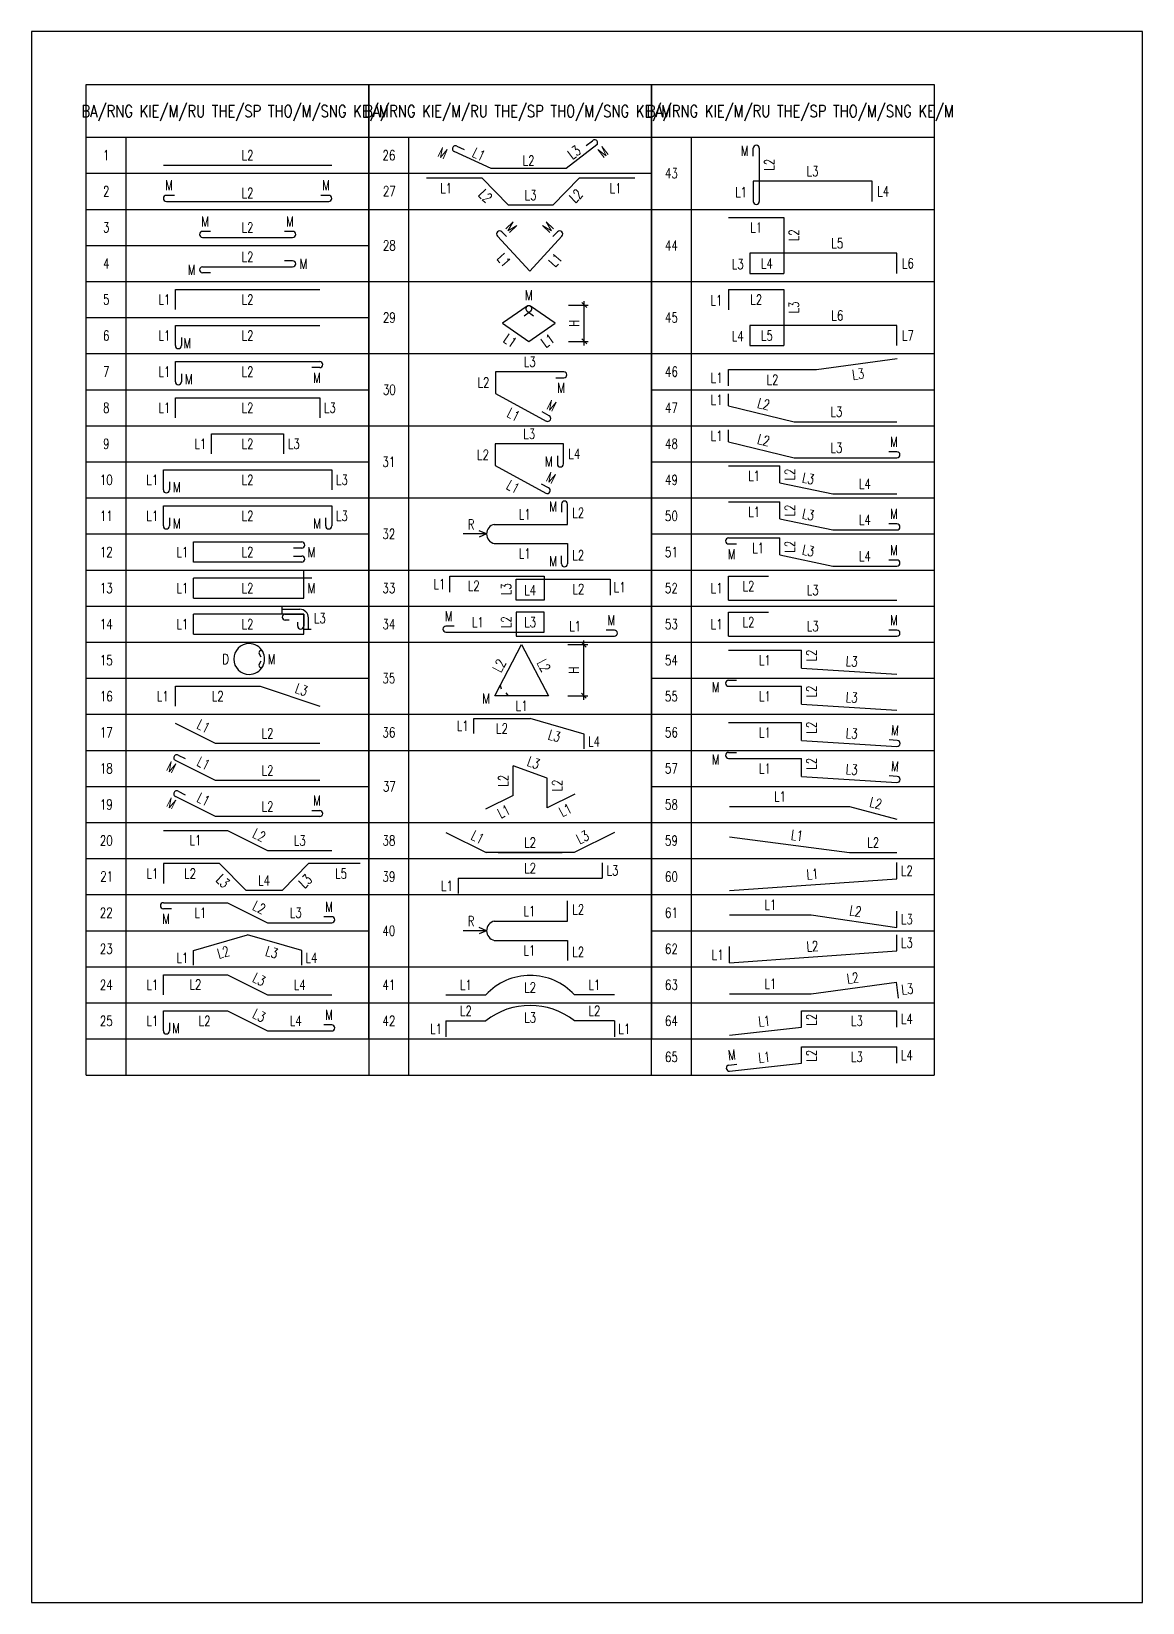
# Model space of a CAD drawing. Header units: millimetres. Extents: x -2123450 to -961021, y -260876 to 649159.
# Drawn here: x -1220858 to -1220580.8, y 632130.4 to 632522.4 of the extents above; entities that cross this region are included whole.
import ezdxf
from ezdxf.enums import TextEntityAlignment as Align

# ---------------------------------------------------------------- set-up
doc = ezdxf.new("R2010")
doc.units = ezdxf.units.MM
doc.header["$LTSCALE"] = 1000
doc.header["$MEASUREMENT"] = 0
doc.layers.get('0').update_dxf_attribs({"linetype": 'CONTINUOUS'})
for name, color, linetype in [('KCS_BORDER_TK', 2, 'CONTINUOUS'), ('KCS_DIM', 1, 'CONTINUOUS'), ('KCS_STEEL', 4, 'CONTINUOUS'), ('KCS_TEXT_TK', 2, 'CONTINUOUS'), ('KCS_THONGKE', 5, 'CONTINUOUS')]:
    doc.layers.add(name, color=color, linetype=linetype)
doc.styles.add('ROMANS', font='romans', dxfattribs={"width": 0.75, "bigfont": 'vns'})

msp = doc.modelspace()

# ---------------------------------------------------------------- linework, layer by layer
msp.add_lwpolyline([(-1220580.81, 632522.4), (-1220858.01, 632522.4), (-1220858.01, 632130.36), (-1220580.81, 632130.36)], close=True)
at = {"layer": 'KCS_BORDER_TK'}
for p, q in [((-1220844.34, 632262), (-1220773.84, 632262)), ((-1220773.84, 632262), (-1220703.34, 632262)), ((-1220703.34, 632262), (-1220632.84, 632262))]:
    msp.add_line(p, q, dxfattribs=at)
at = {"layer": 'KCS_DIM', "color": 2}
for p, q in [((-1220719.49, 632453.5), (-1220720.72, 632454.73)), ((-1220719.49, 632444.43), (-1220720.72, 632445.66)), ((-1220719.59, 632368.77), (-1220720.82, 632370)), ((-1220719.59, 632356.02), (-1220720.82, 632357.25))]:
    msp.add_line(p, q, dxfattribs=at)
at = {"layer": 'KCS_DIM'}
for p, q in [((-1220720.11, 632444.04), (-1220720.11, 632455.11)), ((-1220724.06, 632454.11), (-1220719.11, 632454.11)), ((-1220724.06, 632445.04), (-1220719.11, 632445.04)), ((-1220744.47, 632397), (-1220750.28, 632397)), ((-1220744.47, 632397), (-1220746.3, 632397.77)), ((-1220744.47, 632397), (-1220746.3, 632396.24)), ((-1220795.44, 632377), (-1220795.44, 632378.86)), ((-1220795.44, 632378.2), (-1220791.07, 632378.2)), ((-1220790.09, 632373.25), (-1220788.23, 632373.25)), ((-1220788.89, 632373.25), (-1220788.89, 632376.07)), ((-1220724.16, 632369.39), (-1220719.21, 632369.39)), ((-1220720.2, 632355.64), (-1220720.2, 632370.39)), ((-1220724.16, 632356.64), (-1220719.21, 632356.64)), ((-1220744.47, 632298), (-1220750.28, 632298)), ((-1220744.47, 632298), (-1220746.3, 632298.77)), ((-1220744.47, 632298), (-1220746.3, 632297.24))]:
    msp.add_line(p, q, dxfattribs=at)
msp.add_arc((-1220791.02, 632376.07), 2.13, 0, 91.3736, dxfattribs=at)
at = {"layer": 'KCS_STEEL'}
for p, q in [((-1220716.94, 632494.12), (-1220724.6, 632488.18)), ((-1220719.61, 632493.9), (-1220718.05, 632495.13)), ((-1220743.36, 632488.18), (-1220752.58, 632492.43)), ((-1220751.9, 632493.76), (-1220750.02, 632492.96)), ((-1220677.94, 632491.25), (-1220677.94, 632493.25)), ((-1220676.44, 632493.25), (-1220676.44, 632479.97)), ((-1220825.09, 632489), (-1220783.09, 632489)), ((-1220724.6, 632488.18), (-1220743.36, 632488.18)), ((-1220745.57, 632485.76), (-1220759.47, 632485.76)), ((-1220738.97, 632479.07), (-1220745.57, 632485.76)), ((-1220721.37, 632485.76), (-1220727.97, 632479.07)), ((-1220707.47, 632485.76), (-1220721.37, 632485.76)), ((-1220648.25, 632485), (-1220677.94, 632485)), ((-1220677.94, 632485), (-1220677.94, 632479.97)), ((-1220648.25, 632480), (-1220648.25, 632485)), ((-1220822.34, 632481.5), (-1220824.34, 632481.5)), ((-1220824.34, 632480), (-1220783.84, 632480)), ((-1220783.84, 632481.5), (-1220785.84, 632481.5)), ((-1220727.97, 632479.07), (-1220738.97, 632479.07)), ((-1220684.09, 632476), (-1220670.28, 632476)), ((-1220670.28, 632476), (-1220670.28, 632462)), ((-1220813.34, 632472.5), (-1220815.34, 632472.5)), ((-1220815.34, 632471), (-1220792.84, 632471)), ((-1220792.84, 632472.5), (-1220794.84, 632472.5)), ((-1220733.71, 632462.56), (-1220741.75, 632471.35)), ((-1220740.69, 632472.41), (-1220739.5, 632471.19)), ((-1220725.68, 632471.35), (-1220733.71, 632462.56)), ((-1220727.93, 632471.19), (-1220726.74, 632472.41)), ((-1220642.09, 632467.03), (-1220678.78, 632467.03)), ((-1220678.78, 632467.03), (-1220678.78, 632462)), ((-1220642.09, 632462.03), (-1220642.09, 632467.03)), ((-1220815.34, 632463.67), (-1220792.84, 632463.67)), ((-1220792.84, 632465.17), (-1220794.84, 632465.17)), ((-1220813.34, 632462.17), (-1220815.34, 632462.17)), ((-1220678.78, 632462), (-1220670.28, 632462)), ((-1220822.09, 632453), (-1220822.09, 632458)), ((-1220822.09, 632458), (-1220786.09, 632458)), ((-1220684.09, 632458), (-1220684.09, 632452.97)), ((-1220684.09, 632458), (-1220670.28, 632458)), ((-1220670.28, 632458), (-1220670.28, 632444)), ((-1220734.36, 632453.81), (-1220740.45, 632449.58)), ((-1220735.07, 632451.41), (-1220733.47, 632452.6)), ((-1220734.37, 632452.6), (-1220732.76, 632451.41)), ((-1220727.38, 632449.58), (-1220733.47, 632453.81)), ((-1220822.09, 632449), (-1220786.09, 632449)), ((-1220822.09, 632444), (-1220822.09, 632449)), ((-1220740.45, 632449.58), (-1220733.92, 632445.04)), ((-1220733.92, 632445.04), (-1220727.38, 632449.58)), ((-1220642.09, 632449.03), (-1220678.78, 632449.03)), ((-1220678.78, 632449.03), (-1220678.78, 632444)), ((-1220642.09, 632444.03), (-1220642.09, 632449.03)), ((-1220820.59, 632446), (-1220820.59, 632444)), ((-1220678.78, 632444), (-1220670.28, 632444)), ((-1220822.09, 632435), (-1220822.09, 632440)), ((-1220822.09, 632440), (-1220786.09, 632440)), ((-1220662.15, 632438), (-1220642.03, 632440.76)), ((-1220820.59, 632437), (-1220820.59, 632435)), ((-1220786.09, 632438.5), (-1220788.09, 632438.5)), ((-1220742.21, 632437.47), (-1220742.21, 632432.08)), ((-1220725.18, 632437.47), (-1220742.21, 632437.47)), ((-1220727.18, 632435.97), (-1220725.18, 632435.97)), ((-1220684.09, 632438), (-1220662.15, 632438)), ((-1220684.09, 632434), (-1220684.09, 632438)), ((-1220742.21, 632432.08), (-1220729.57, 632425.19)), ((-1220684.09, 632429), (-1220684.09, 632432)), ((-1220822.09, 632431), (-1220786.09, 632431)), ((-1220822.09, 632426), (-1220822.09, 632431)), ((-1220786.09, 632431), (-1220786.09, 632426)), ((-1220728.85, 632426.5), (-1220730.61, 632427.46)), ((-1220684.09, 632429), (-1220667.76, 632425)), ((-1220667.76, 632425), (-1220642.09, 632425)), ((-1220813.09, 632417), (-1220813.09, 632422)), ((-1220813.09, 632422), (-1220795.09, 632422)), ((-1220795.09, 632422), (-1220795.09, 632417)), ((-1220725.3, 632419.47), (-1220742.34, 632419.47)), ((-1220742.34, 632419.47), (-1220742.34, 632414.08)), ((-1220725.3, 632414.47), (-1220725.3, 632419.47)), ((-1220684.09, 632420), (-1220684.09, 632423)), ((-1220684.09, 632420), (-1220667.76, 632416)), ((-1220726.8, 632416.47), (-1220726.8, 632414.47)), ((-1220667.76, 632416), (-1220642.09, 632416)), ((-1220642.09, 632417.5), (-1220644.09, 632417.5)), ((-1220825.09, 632413), (-1220783.09, 632413)), ((-1220825.09, 632408), (-1220825.09, 632413)), ((-1220783.09, 632413), (-1220783.09, 632408)), ((-1220742.34, 632414.08), (-1220729.7, 632407.19)), ((-1220684.09, 632414), (-1220671.3, 632414)), ((-1220671.3, 632409.77), (-1220671.3, 632414)), ((-1220823.59, 632410), (-1220823.59, 632408)), ((-1220728.98, 632408.5), (-1220730.74, 632409.46)), ((-1220671.3, 632409.77), (-1220658.06, 632407)), ((-1220825.09, 632404), (-1220783.09, 632404)), ((-1220825.09, 632399), (-1220825.09, 632404)), ((-1220783.09, 632404), (-1220783.09, 632399)), ((-1220725.78, 632404.46), (-1220725.78, 632402.46)), ((-1220724.28, 632399.4), (-1220724.28, 632404.46)), ((-1220684.09, 632405), (-1220671.3, 632405)), ((-1220671.3, 632400.77), (-1220671.3, 632405)), ((-1220658.06, 632407), (-1220642.09, 632407)), ((-1220823.59, 632401), (-1220823.59, 632399)), ((-1220784.59, 632399), (-1220784.59, 632401)), ((-1220671.3, 632400.77), (-1220658.06, 632398)), ((-1220742.53, 632399.4), (-1220724.28, 632399.4)), ((-1220684.09, 632396), (-1220671.3, 632396)), ((-1220671.3, 632391.77), (-1220671.3, 632396)), ((-1220658.06, 632398), (-1220642.09, 632398)), ((-1220642.09, 632399.5), (-1220644.09, 632399.5)), ((-1220817.59, 632395), (-1220790.59, 632395)), ((-1220817.59, 632390), (-1220817.59, 632395)), ((-1220790.59, 632393.5), (-1220792.59, 632393.5)), ((-1220742.53, 632394.6), (-1220724.28, 632394.6)), ((-1220724.28, 632394.6), (-1220724.28, 632389.54)), ((-1220684.09, 632394.5), (-1220682.09, 632394.5)), ((-1220790.59, 632390), (-1220817.59, 632390)), ((-1220792.59, 632391.5), (-1220790.59, 632391.5)), ((-1220790.09, 632381), (-1220790.09, 632388)), ((-1220725.78, 632389.54), (-1220725.78, 632391.54)), ((-1220671.3, 632391.77), (-1220658.06, 632389)), ((-1220658.06, 632389), (-1220642.09, 632389)), ((-1220642.09, 632390.5), (-1220644.09, 632390.5)), ((-1220788.09, 632386), (-1220817.59, 632386)), ((-1220817.59, 632381), (-1220817.59, 632386)), ((-1220753.59, 632386.5), (-1220730.09, 632386.5)), ((-1220753.59, 632382.5), (-1220753.59, 632386.5)), ((-1220737.09, 632385.7), (-1220713.59, 632385.7)), ((-1220737.09, 632380.5), (-1220737.09, 632385.7)), ((-1220730.09, 632386.5), (-1220730.09, 632380.5)), ((-1220713.59, 632385.7), (-1220713.59, 632381.7)), ((-1220684.09, 632386.5), (-1220674.12, 632386.5)), ((-1220684.09, 632380.5), (-1220684.09, 632386.5)), ((-1220817.59, 632381), (-1220790.09, 632381)), ((-1220730.09, 632380.5), (-1220737.09, 632380.5)), ((-1220684.09, 632380.5), (-1220642.09, 632380.5)), ((-1220790.09, 632377), (-1220817.59, 632377)), ((-1220817.59, 632372), (-1220817.59, 632377)), ((-1220794.69, 632377), (-1220790.09, 632377)), ((-1220790.09, 632377), (-1220790.09, 632377)), ((-1220790.09, 632377), (-1220790.09, 632377)), ((-1220790.09, 632377), (-1220790.09, 632374)), ((-1220790.09, 632372), (-1220790.09, 632377)), ((-1220730.09, 632377.5), (-1220737.09, 632377.5)), ((-1220737.09, 632377.5), (-1220737.09, 632371.5)), ((-1220730.09, 632372.5), (-1220730.09, 632377.5)), ((-1220684.09, 632377.5), (-1220674.12, 632377.5)), ((-1220684.09, 632371.5), (-1220684.09, 632377.5)), ((-1220793.69, 632375.5), (-1220794.69, 632375.5)), ((-1220791.59, 632374), (-1220791.59, 632375)), ((-1220752.59, 632374), (-1220754.59, 632374)), ((-1220754.59, 632372.5), (-1220730.09, 632372.5)), ((-1220712.59, 632373), (-1220714.59, 632373)), ((-1220642.09, 632373), (-1220644.09, 632373)), ((-1220817.59, 632372), (-1220790.09, 632372)), ((-1220742.43, 632356.64), (-1220735.75, 632369.39)), ((-1220737.09, 632371.5), (-1220712.59, 632371.5)), ((-1220735.75, 632369.39), (-1220728.98, 632356.64)), ((-1220684.09, 632371.5), (-1220642.09, 632371.5)), ((-1220800.71, 632366.29), (-1220801.19, 632367.17)), ((-1220801.19, 632364.43), (-1220800.71, 632365.31)), ((-1220684.09, 632368), (-1220665.94, 632368)), ((-1220665.94, 632363.5), (-1220665.94, 632368)), ((-1220665.94, 632363.5), (-1220642.09, 632362)), ((-1220822.09, 632354), (-1220822.09, 632359)), ((-1220822.09, 632359), (-1220800.96, 632359)), ((-1220800.96, 632359), (-1220786.09, 632354)), ((-1220742.43, 632356.64), (-1220741.05, 632359.27)), ((-1220738.96, 632356.64), (-1220742.43, 632356.64)), ((-1220728.98, 632356.64), (-1220742.43, 632356.64)), ((-1220741.05, 632359.27), (-1220740.79, 632358.38)), ((-1220738.96, 632356.64), (-1220739.59, 632357.36)), ((-1220684.09, 632360.5), (-1220682.09, 632360.5)), ((-1220684.09, 632359), (-1220665.94, 632359)), ((-1220665.94, 632354.5), (-1220665.94, 632359)), ((-1220665.94, 632354.5), (-1220642.09, 632353)), ((-1220812.09, 632344.75), (-1220822.09, 632349.75)), ((-1220747.65, 632350.97), (-1220733.59, 632350.97)), ((-1220747.65, 632347.25), (-1220747.65, 632350.97)), ((-1220720.08, 632347.09), (-1220733.59, 632350.97)), ((-1220684.09, 632350), (-1220665.94, 632350)), ((-1220665.94, 632345.5), (-1220665.94, 632350)), ((-1220720.08, 632343.37), (-1220720.08, 632347.09)), ((-1220665.94, 632345.5), (-1220642.09, 632344)), ((-1220642, 632345.5), (-1220643.99, 632345.62)), ((-1220821.42, 632341.84), (-1220819.63, 632340.95)), ((-1220786.09, 632344.75), (-1220812.09, 632344.75)), ((-1220684.09, 632342.5), (-1220682.09, 632342.5)), ((-1220684.09, 632341), (-1220665.94, 632341)), ((-1220665.94, 632336.5), (-1220665.94, 632341)), ((-1220812.09, 632335.5), (-1220822.09, 632340.5)), ((-1220737.81, 632331.72), (-1220737.81, 632339.13)), ((-1220729.37, 632336.05), (-1220737.81, 632339.13)), ((-1220786.09, 632335.5), (-1220812.09, 632335.5)), ((-1220729.37, 632328.63), (-1220729.37, 632336.05)), ((-1220665.94, 632336.5), (-1220642.09, 632335)), ((-1220642, 632336.5), (-1220643.99, 632336.62)), ((-1220812.09, 632326.5), (-1220822.09, 632331.5)), ((-1220821.42, 632332.84), (-1220819.63, 632331.95)), ((-1220737.81, 632331.72), (-1220744.75, 632328.3)), ((-1220722.44, 632332.05), (-1220729.37, 632328.63)), ((-1220786.09, 632326.5), (-1220812.09, 632326.5)), ((-1220788.09, 632328), (-1220786.09, 632328)), ((-1220683.83, 632329), (-1220653.9, 632329)), ((-1220653.9, 632329), (-1220642.09, 632325.84)), ((-1220825.09, 632323), (-1220809.09, 632323)), ((-1220809.09, 632323), (-1220799.09, 632318)), ((-1220754.59, 632322.5), (-1220744.59, 632317.5)), ((-1220712.59, 632322.5), (-1220722.59, 632317.5)), ((-1220683.83, 632321.47), (-1220653.9, 632317.5)), ((-1220799.09, 632318), (-1220783.09, 632318)), ((-1220722.59, 632317.5), (-1220744.59, 632317.5)), ((-1220741.59, 632317.5), (-1220725.59, 632317.5)), ((-1220653.9, 632317.5), (-1220642.09, 632317.5)), ((-1220811.07, 632314.76), (-1220825.09, 632314.76)), ((-1220825.09, 632314.76), (-1220825.09, 632309.76)), ((-1220804.47, 632308.07), (-1220811.07, 632314.76)), ((-1220788.87, 632314.76), (-1220795.47, 632308.07)), ((-1220775.97, 632314.76), (-1220788.87, 632314.76)), ((-1220715.59, 632314.96), (-1220715.59, 632311.13)), ((-1220642.09, 632310.97), (-1220642.09, 632315)), ((-1220751.59, 632311.13), (-1220715.59, 632311.13)), ((-1220751.59, 632311.13), (-1220751.59, 632307.3)), ((-1220683.83, 632308), (-1220642.09, 632310.97)), ((-1220795.47, 632308.07), (-1220804.47, 632308.07)), ((-1220825.09, 632305), (-1220809.09, 632305)), ((-1220823.09, 632303.5), (-1220825.09, 632303.5)), ((-1220809.09, 632305), (-1220799.09, 632300)), ((-1220724.28, 632300.4), (-1220724.28, 632305.46)), ((-1220683.83, 632302), (-1220663.46, 632302)), ((-1220663.46, 632302), (-1220642.09, 632298.84)), ((-1220642.09, 632298.84), (-1220642.09, 632302.88)), ((-1220799.09, 632300), (-1220783.09, 632300)), ((-1220783.09, 632301.5), (-1220785.09, 632301.5)), ((-1220742.53, 632300.4), (-1220724.28, 632300.4)), ((-1220817.6, 632293.09), (-1220804.09, 632296.97)), ((-1220790.58, 632293.09), (-1220804.09, 632296.97)), ((-1220742.53, 632295.6), (-1220724.28, 632295.6)), ((-1220724.28, 632295.6), (-1220724.28, 632290.54)), ((-1220683.83, 632290), (-1220683.83, 632294.04)), ((-1220642.09, 632292.97), (-1220642.09, 632297)), ((-1220817.6, 632289.37), (-1220817.6, 632293.09)), ((-1220790.58, 632289.37), (-1220790.58, 632293.09)), ((-1220683.83, 632290), (-1220642.09, 632292.97)), ((-1220825.09, 632287), (-1220809.09, 632287)), ((-1220825.09, 632282), (-1220825.09, 632287)), ((-1220809.09, 632287), (-1220799.09, 632282)), ((-1220683.83, 632282.27), (-1220663.46, 632282.27)), ((-1220663.46, 632282.27), (-1220642.2, 632285.14)), ((-1220641.72, 632281.14), (-1220642.2, 632285.14)), ((-1220799.09, 632282), (-1220783.09, 632282)), ((-1220754.59, 632282), (-1220744.65, 632282)), ((-1220712.59, 632282), (-1220722.54, 632282)), ((-1220825.09, 632278), (-1220809.09, 632278)), ((-1220825.09, 632273), (-1220825.09, 632278)), ((-1220823.59, 632275), (-1220823.59, 632273)), ((-1220809.09, 632278), (-1220799.09, 632273)), ((-1220783.09, 632274.5), (-1220785.09, 632274.5)), ((-1220754.59, 632275.5), (-1220744.65, 632275.5)), ((-1220754.59, 632275.5), (-1220754.59, 632271.5)), ((-1220712.59, 632275.5), (-1220722.54, 632275.5)), ((-1220712.59, 632275.5), (-1220712.59, 632271.5)), ((-1220665.94, 632273.97), (-1220665.94, 632278)), ((-1220665.94, 632278), (-1220642.09, 632278)), ((-1220642.09, 632273.97), (-1220642.09, 632278)), ((-1220799.09, 632273), (-1220783.09, 632273)), ((-1220683.83, 632271.97), (-1220665.94, 632273.97)), ((-1220665.94, 632269), (-1220642.09, 632269)), ((-1220665.94, 632264.97), (-1220665.94, 632269)), ((-1220642.09, 632264.97), (-1220642.09, 632269)), ((-1220684, 632264.46), (-1220682.01, 632264.68)), ((-1220683.83, 632262.97), (-1220665.94, 632264.97))]:
    msp.add_line(p, q, dxfattribs=at)
for centre, radius, start, end in [((-1220752.25, 632493.1), 0.75, 62.2755, 243.7737), ((-1220717.5, 632494.63), 0.75, 317.8316, 137.8316), ((-1220677.19, 632493.25), 0.75, 0, 180), ((-1220824.34, 632480.75), 0.75, 90, 270), ((-1220783.84, 632480.75), 0.75, 270, 90), ((-1220677.19, 632479.97), 0.75, 180, 0), ((-1220815.34, 632471.75), 0.75, 90, 270), ((-1220792.84, 632471.75), 0.75, 270, 90), ((-1220741.22, 632471.88), 0.75, 45, 225), ((-1220726.21, 632471.88), 0.75, 315, 135), ((-1220815.34, 632462.92), 0.75, 90, 270), ((-1220792.84, 632464.42), 0.75, 270, 90), ((-1220733.92, 632453.2), 0.75, 53.3602, 233.3602), ((-1220733.91, 632453.2), 0.75, 306.6398, 126.6398), ((-1220821.34, 632444), 0.75, 180, 0), ((-1220786.09, 632439.25), 0.75, 270, 90), ((-1220725.18, 632436.72), 0.75, 270, 90), ((-1220821.34, 632435), 0.75, 180, 0), ((-1220729.21, 632425.85), 0.75, 241.3978, 61.3978), ((-1220642.09, 632416.75), 0.75, 270, 90), ((-1220726.05, 632414.47), 0.75, 180, 0), ((-1220824.34, 632408), 0.75, 180, 0), ((-1220729.34, 632407.85), 0.75, 241.3978, 61.3978), ((-1220725.03, 632404.46), 0.75, 0, 180), ((-1220824.34, 632399), 0.75, 180, 0), ((-1220783.84, 632399), 0.75, 180, 0), ((-1220742.01, 632397), 2.45, 102.1388, 257.8612), ((-1220684.09, 632395.25), 0.75, 90, 270), ((-1220642.09, 632398.75), 0.75, 270, 90), ((-1220790.59, 632394.25), 0.75, 270, 90), ((-1220790.59, 632390.75), 0.75, 270, 90), ((-1220725.03, 632389.54), 0.75, 180, 0), ((-1220642.09, 632389.75), 0.75, 270, 90), ((-1220794.69, 632376.25), 0.75, 90, 270), ((-1220790.84, 632374), 0.75, 180, 0), ((-1220754.59, 632373.25), 0.75, 90, 270), ((-1220712.59, 632372.25), 0.75, 270, 90), ((-1220642.09, 632372.25), 0.75, 270, 90), ((-1220803.69, 632365.8), 3.85, 90, 270), ((-1220803.69, 632365.8), 3.85, 28.672, 90), ((-1220800.75, 632367.41), 0.5, 28.672, 208.672), ((-1220803.69, 632365.8), 3.85, 331.328, 28.672), ((-1220803.69, 632365.8), 3.85, 331.328, 28.672), ((-1220803.69, 632365.8), 3.85, 270, 331.328), ((-1220800.75, 632364.19), 0.5, 151.328, 331.328), ((-1220684.09, 632359.75), 0.75, 90, 270), ((-1220642.04, 632344.75), 0.75, 266.4013, 86.4013), ((-1220821.76, 632341.17), 0.75, 63.4352, 243.4352), ((-1220684.09, 632341.75), 0.75, 90, 270), ((-1220642.04, 632335.75), 0.75, 266.4013, 86.4013), ((-1220821.76, 632332.17), 0.75, 63.4352, 243.4352), ((-1220786.09, 632327.25), 0.75, 270, 90), ((-1220825.09, 632304.25), 0.75, 90, 270), ((-1220783.09, 632300.75), 0.75, 270, 90), ((-1220742.01, 632298), 2.45, 102.1388, 257.8612), ((-1220733.59, 632271.83), 15.02, 42.6248, 137.3752), ((-1220733.59, 632261.56), 17.8, 51.5992, 128.4008), ((-1220783.09, 632273.75), 0.75, 270, 90), ((-1220824.34, 632273), 0.75, 180, 0), ((-1220683.91, 632263.71), 0.75, 96.3796, 276.3796)]:
    msp.add_arc(centre, radius, start, end, dxfattribs=at)
at = {"layer": 'KCS_TEXT_TK'}
for p, q in [((-1220844.34, 632262), (-1220844.34, 632509.13)), ((-1220844.34, 632509.13), (-1220773.84, 632509.13)), ((-1220773.84, 632271), (-1220773.84, 632509.13)), ((-1220773.84, 632509.13), (-1220703.34, 632509.13)), ((-1220773.84, 632509.13), (-1220773.84, 632262)), ((-1220703.34, 632262), (-1220703.34, 632509.13)), ((-1220703.34, 632509.13), (-1220632.84, 632509.13)), ((-1220703.34, 632509.13), (-1220703.34, 632271)), ((-1220632.84, 632509.13), (-1220632.84, 632262)), ((-1220844.34, 632496), (-1220773.84, 632496)), ((-1220834.34, 632262), (-1220834.34, 632496)), ((-1220773.84, 632496), (-1220703.34, 632496)), ((-1220763.84, 632262), (-1220763.84, 632496)), ((-1220703.34, 632496), (-1220632.84, 632496)), ((-1220693.34, 632262), (-1220693.34, 632496))]:
    msp.add_line(p, q, dxfattribs=at)
at = {"layer": 'KCS_THONGKE'}
for p, q in [((-1220844.34, 632487), (-1220834.34, 632487)), ((-1220844.34, 632487), (-1220834.34, 632487)), ((-1220844.34, 632487), (-1220773.84, 632487)), ((-1220773.84, 632487), (-1220763.84, 632487)), ((-1220773.84, 632487), (-1220703.34, 632487)), ((-1220844.34, 632478), (-1220773.84, 632478)), ((-1220773.84, 632478), (-1220763.84, 632478)), ((-1220773.84, 632478), (-1220703.34, 632478)), ((-1220703.34, 632478), (-1220632.84, 632478)), ((-1220844.34, 632469), (-1220773.84, 632469)), ((-1220844.34, 632460), (-1220773.84, 632460)), ((-1220773.84, 632460), (-1220763.84, 632460)), ((-1220773.84, 632460), (-1220703.34, 632460)), ((-1220703.34, 632460), (-1220632.84, 632460)), ((-1220844.34, 632451), (-1220773.84, 632451)), ((-1220844.34, 632442), (-1220773.84, 632442)), ((-1220773.84, 632442), (-1220703.34, 632442)), ((-1220703.34, 632442), (-1220632.84, 632442)), ((-1220844.34, 632433), (-1220773.84, 632433)), ((-1220703.34, 632433), (-1220632.84, 632433)), ((-1220844.34, 632424), (-1220773.84, 632424)), ((-1220773.84, 632424), (-1220703.34, 632424)), ((-1220703.34, 632424), (-1220632.84, 632424)), ((-1220844.34, 632415), (-1220773.84, 632415)), ((-1220703.34, 632415), (-1220632.84, 632415)), ((-1220844.34, 632406), (-1220773.84, 632406)), ((-1220773.84, 632406), (-1220703.34, 632406)), ((-1220703.34, 632406), (-1220632.84, 632406)), ((-1220844.34, 632397), (-1220773.84, 632397)), ((-1220703.34, 632397), (-1220632.84, 632397)), ((-1220844.34, 632388), (-1220773.84, 632388)), ((-1220773.84, 632388), (-1220703.34, 632388)), ((-1220703.34, 632388), (-1220632.84, 632388)), ((-1220844.34, 632379), (-1220773.84, 632379)), ((-1220773.84, 632379), (-1220703.34, 632379)), ((-1220703.34, 632379), (-1220632.84, 632379)), ((-1220844.34, 632370), (-1220773.84, 632370)), ((-1220773.84, 632370), (-1220703.34, 632370)), ((-1220703.34, 632370), (-1220632.84, 632370)), ((-1220844.34, 632361), (-1220773.84, 632361)), ((-1220703.34, 632361), (-1220632.84, 632361)), ((-1220844.34, 632352), (-1220773.84, 632352)), ((-1220773.84, 632352), (-1220703.34, 632352)), ((-1220703.34, 632352), (-1220632.84, 632352)), ((-1220844.34, 632343), (-1220773.84, 632343)), ((-1220773.84, 632343), (-1220703.34, 632343)), ((-1220703.34, 632343), (-1220632.84, 632343)), ((-1220844.34, 632334), (-1220773.84, 632334)), ((-1220703.34, 632334), (-1220632.84, 632334)), ((-1220844.34, 632325), (-1220773.84, 632325)), ((-1220773.84, 632325), (-1220703.34, 632325)), ((-1220703.34, 632325), (-1220632.84, 632325)), ((-1220844.34, 632316), (-1220773.84, 632316)), ((-1220773.84, 632316), (-1220703.34, 632316)), ((-1220703.34, 632316), (-1220632.84, 632316)), ((-1220844.34, 632307), (-1220773.84, 632307)), ((-1220773.84, 632307), (-1220703.34, 632307)), ((-1220703.34, 632307), (-1220632.84, 632307)), ((-1220844.34, 632298), (-1220773.84, 632298)), ((-1220703.34, 632298), (-1220632.84, 632298)), ((-1220844.34, 632289), (-1220773.84, 632289)), ((-1220773.84, 632289), (-1220703.34, 632289)), ((-1220703.34, 632289), (-1220632.84, 632289)), ((-1220844.34, 632280), (-1220773.84, 632280)), ((-1220773.84, 632280), (-1220703.34, 632280)), ((-1220703.34, 632280), (-1220632.84, 632280)), ((-1220844.34, 632271), (-1220834.34, 632271)), ((-1220844.34, 632271), (-1220773.84, 632271)), ((-1220773.84, 632271), (-1220703.34, 632271)), ((-1220703.34, 632271), (-1220632.84, 632271))]:
    msp.add_line(p, q, dxfattribs=at)

# ---------------------------------------------------------------- texts
at = {"layer": 'KCS_TEXT_TK', "color": 3, "style": 'ROMANS', "width": 0.8}
for p in [(-1220807.21, 632502.51), (-1220736.71, 632502.51), (-1220666.21, 632502.51)]:
    msp.add_text('BA/RNG KIE/M/RU THE/SP THO/M/SNG KE/M', height=3, dxfattribs=at).set_placement(p, align=Align.MIDDLE_CENTER)
at = {"layer": 'KCS_TEXT_TK', "style": 'ROMANS', "width": 0.75}
for tag, rotation, p in [('L3', 37.8207, (-1220722.63, 632492.24)), ('L1', 335.269, (-1220746.37, 632491.77)), ('L2', 90, (-1220673.94, 632489.13)), ('L2', 314.6102, (-1220744.75, 632481.37)), ('L2', 45.3898, (-1220722.19, 632481.37)), ('M', 314.0716, (-1220738.3, 632473.54)), ('M', 45.9284, (-1220729.13, 632473.54)), ('L2', 90, (-1220667.78, 632471.52)), ('L1', 311.6414, (-1220740.12, 632465.34)), ('L1', 48.3586, (-1220727.31, 632465.34)), ('L3', 90, (-1220667.78, 632453.52)), ('L1', 325.2401, (-1220738.61, 632445.26)), ('L1', 34.7599, (-1220729.22, 632445.26)), ('L3', 7.8123, (-1220651.75, 632436.9)), ('L1', 331.3978, (-1220737.73, 632426.79)), ('M', 334.2262, (-1220728.25, 632429.02)), ('L2', 346.2404, (-1220675.33, 632429.43)), ('L2', 346.2404, (-1220675.33, 632420.43)), ('M', 334.2262, (-1220728.38, 632411.02)), ('L2', 90, (-1220668.82, 632411.83)), ('L1', 331.3978, (-1220737.86, 632408.79)), ('L2', 90, (-1220668.82, 632402.83)), ('L2', 90, (-1220668.82, 632393.83)), ('L2', 62.3365, (-1220741.3, 632364.17)), ('L2', 297.6635, (-1220730.19, 632364.17)), ('L2', 90, (-1220663.44, 632366.67)), ('L3', 356.4013, (-1220653.36, 632365.22)), ('L3', 341.4087, (-1220790.62, 632358.16)), ('L2', 90, (-1220663.44, 632357.67)), ('L3', 356.4013, (-1220653.36, 632356.22)), ('L1', 333.4352, (-1220815.08, 632349.04)), ('L2', 90, (-1220663.44, 632348.67)), ('M', 356.4013, (-1220642.59, 632348.04)), ('L3', 343.9686, (-1220727.53, 632346.63)), ('L3', 356.4013, (-1220653.36, 632347.22)), ('L1', 333.4352, (-1220815.08, 632339.79)), ('L3', 339.9293, (-1220732.73, 632339.94)), ('M', 333.4352, (-1220823.11, 632338.79)), ('L2', 90, (-1220663.44, 632339.67)), ('L3', 356.4013, (-1220653.36, 632338.22)), ('M', 356.4013, (-1220642.59, 632339.04)), ('L2', 90, (-1220740.31, 632335.43)), ('L2', 90, (-1220726.87, 632334.2)), ('M', 333.4352, (-1220823.11, 632329.79)), ('L1', 333.4352, (-1220815.08, 632330.79)), ('L1', 26.2498, (-1220740.17, 632327.76)), ('L1', 26.2498, (-1220724.8, 632328.1)), ('L2', 345.025, (-1220647.35, 632329.84)), ('L2', 333.4352, (-1220801.18, 632321.84)), ('L1', 333.4352, (-1220746.68, 632321.34)), ('L3', 26.5648, (-1220720.5, 632321.34)), ('L1', 352.454, (-1220667.01, 632321.76)), ('L3', 314.6102, (-1220810.25, 632310.37)), ('L3', 45.3898, (-1220789.69, 632310.37)), ('L1', 4.0637, (-1220663.16, 632312.11)), ('L2', 333.4352, (-1220801.18, 632303.84)), ('L2', 351.5957, (-1220652.41, 632302.9)), ('L2', 16.0314, (-1220810.16, 632292.63)), ('L3', 343.9686, (-1220798.03, 632292.63)), ('L2', 4.0637, (-1220663.16, 632294.11)), ('L3', 333.4352, (-1220801.18, 632285.84)), ('L2', 7.687, (-1220653.13, 632286.19)), ('L3', 333.4352, (-1220801.18, 632276.84)), ('L1', 6.3796, (-1220675.16, 632275.45)), ('M', 6.3796, (-1220683.28, 632267.05)), ('L1', 6.3796, (-1220675.16, 632266.45))]:
    msp.add_attdef(tag, text='0', height=2.5, rotation=rotation, dxfattribs=at).set_placement(p, align=Align.MIDDLE)
for tag, p in [('M', (-1220679.11, 632492.6)), ('L1', (-1220679.47, 632482.3)), ('M', (-1220817.09, 632462.92)), ('L3', (-1220680.31, 632464.34)), ('L1', (-1220823.36, 632455.5)), ('L1', (-1220685.63, 632455.3)), ('L1', (-1220823.36, 632446.5)), ('L4', (-1220680.31, 632446.34)), ('L1', (-1220823.36, 632437.5)), ('L2', (-1220743.74, 632434.77)), ('L1', (-1220685.59, 632436)), ('L1', (-1220685.59, 632430.5)), ('L1', (-1220823.36, 632428.5)), ('L1', (-1220814.36, 632419.5)), ('L1', (-1220685.59, 632421.5)), ('L2', (-1220743.87, 632416.77)), ('M', (-1220727.97, 632415.12)), ('L1', (-1220826.37, 632410.5)), ('M', (-1220726.89, 632403.82)), ('L1', (-1220826.37, 632401.5)), ('M', (-1220785.76, 632399.65)), ('L1', (-1220818.87, 632392.5)), ('M', (-1220726.89, 632390.18)), ('L1', (-1220818.87, 632383.5)), ('L1', (-1220754.74, 632384.5)), ('L1', (-1220685.59, 632383.5)), ('L1', (-1220818.87, 632374.5)), ('L1', (-1220685.59, 632374.5)), ('D', (-1220808.72, 632365.8)), ('L1', (-1220823.77, 632356.5)), ('M', (-1220743.61, 632355.93)), ('M', (-1220686.34, 632358.75)), ('L1', (-1220748.92, 632349.11)), ('M', (-1220686.34, 632340.75)), ('L1', (-1220826.36, 632312.26)), ('L1', (-1220752.86, 632309.21)), ('L1', (-1220818.87, 632291.23)), ('L1', (-1220685.33, 632292.02)), ('L1', (-1220826.36, 632284.5)), ('L1', (-1220826.36, 632275.5)), ('L1', (-1220755.59, 632273.5))]:
    msp.add_attdef(tag, text='0', height=2.5, dxfattribs=at).set_placement(p, align=Align.MIDDLE_RIGHT)
for tag, p in [('1', (-1220839.34, 632491.5)), ('L2', (-1220804.09, 632491.5)), ('26', (-1220768.84, 632491.5)), ('L2', (-1220733.98, 632490.18)), ('43', (-1220698.35, 632487)), ('L3', (-1220663.12, 632487.5)), ('2', (-1220839.34, 632482.5)), ('M', (-1220823.67, 632484)), ('L2', (-1220804.09, 632482.08)), ('M', (-1220784.52, 632484)), ('27', (-1220768.72, 632482.56)), ('L1', (-1220754.54, 632483.26)), ('L3', (-1220733.47, 632481.57)), ('L1', (-1220712.28, 632483.26)), ('3', (-1220839.34, 632473.5)), ('M', (-1220814.67, 632475)), ('L2', (-1220804.09, 632473.5)), ('M', (-1220793.52, 632475)), ('L1', (-1220677.19, 632473.5)), ('L5', (-1220656.96, 632469.53)), ('L2', (-1220804.09, 632466.17)), ('28', (-1220768.72, 632469)), ('44', (-1220698.35, 632469)), ('4', (-1220839.34, 632464.5)), ('L4', (-1220674.53, 632464.5)), ('5', (-1220839.34, 632455.5)), ('L2', (-1220804.09, 632455.5)), ('M', (-1220733.92, 632456.61)), ('L2', (-1220677.19, 632455.5)), ('29', (-1220768.72, 632451)), ('45', (-1220698.35, 632451)), ('L6', (-1220656.96, 632451.53)), ('6', (-1220839.34, 632446.5)), ('L2', (-1220804.09, 632446.5)), ('L5', (-1220674.53, 632446.5)), ('L3', (-1220733.69, 632439.97)), ('7', (-1220839.34, 632437.5)), ('L2', (-1220804.09, 632437.5)), ('46', (-1220698.34, 632437.5)), ('L2', (-1220673.12, 632435.5)), ('30', (-1220768.72, 632433)), ('M', (-1220725.85, 632433.47)), ('8', (-1220839.34, 632428.5)), ('L2', (-1220804.09, 632428.5)), ('47', (-1220698.34, 632428.5)), ('L3', (-1220657.19, 632427.5)), ('9', (-1220839.34, 632419.5)), ('L2', (-1220804.09, 632419.5)), ('L3', (-1220733.82, 632421.97)), ('48', (-1220698.34, 632419.5)), ('L3', (-1220657.19, 632418.5)), ('M', (-1220642.84, 632420)), ('31', (-1220768.85, 632415)), ('10', (-1220839.34, 632410.5)), ('L2', (-1220804.09, 632410.5)), ('49', (-1220698.34, 632410.5)), ('L1', (-1220677.7, 632411.5)), ('L4', (-1220650.08, 632409.5)), ('L1', (-1220677.7, 632402.5)), ('11', (-1220839.34, 632401.5)), ('L2', (-1220804.09, 632401.5)), ('R', (-1220748.32, 632399.39)), ('L1', (-1220734.95, 632401.9)), ('50', (-1220698.34, 632401.5)), ('L4', (-1220650.08, 632400.5)), ('M', (-1220642.84, 632402)), ('32', (-1220768.85, 632397)), ('12', (-1220839.34, 632392.5)), ('L2', (-1220804.09, 632392.5)), ('L1', (-1220734.95, 632392.1)), ('51', (-1220698.34, 632392.5)), ('M', (-1220683.34, 632392)), ('L1', (-1220676.7, 632393.5)), ('L4', (-1220650.08, 632391.5)), ('M', (-1220642.84, 632393)), ('13', (-1220839.34, 632383.5)), ('L2', (-1220804.09, 632383.5)), ('33', (-1220768.84, 632383.5)), ('L2', (-1220747.67, 632384.07)), ('L4', (-1220733.59, 632383)), ('L2', (-1220721.56, 632383.26)), ('52', (-1220698.34, 632383.5)), ('L2', (-1220679.11, 632384)), ('L3', (-1220663.09, 632383)), ('M', (-1220753.92, 632376.5)), ('L1', (-1220746.62, 632375)), ('L3', (-1220733.59, 632375)), ('M', (-1220713.34, 632375.5)), ('L2', (-1220679.11, 632375)), ('M', (-1220642.84, 632375.5)), ('14', (-1220839.34, 632374.5)), ('L2', (-1220804.09, 632374.5)), ('34', (-1220768.84, 632374.5)), ('L1', (-1220722.37, 632374)), ('53', (-1220698.34, 632374.5)), ('L3', (-1220663.09, 632374)), ('15', (-1220839.34, 632365.5)), ('54', (-1220698.34, 632365.5)), ('L1', (-1220675.02, 632365.5)), ('35', (-1220768.85, 632361)), ('16', (-1220839.34, 632356.5)), ('L2', (-1220811.52, 632356.5)), ('55', (-1220698.34, 632356.5)), ('L1', (-1220675.02, 632356.5)), ('L1', (-1220735.71, 632354.14)), ('L2', (-1220740.62, 632348.47)), ('17', (-1220839.34, 632347.5)), ('L2', (-1220799.09, 632347.25)), ('36', (-1220768.84, 632347.5)), ('56', (-1220698.34, 632347.5)), ('L1', (-1220675.02, 632347.5)), ('18', (-1220839.34, 632338.5)), ('L2', (-1220799.09, 632338)), ('57', (-1220698.34, 632338.5)), ('L1', (-1220675.02, 632338.5)), ('37', (-1220768.72, 632334)), ('19', (-1220839.34, 632329.5)), ('L2', (-1220799.09, 632329)), ('M', (-1220786.77, 632330.5)), ('58', (-1220698.34, 632329.5)), ('L1', (-1220671.26, 632331.5)), ('20', (-1220839.34, 632320.5)), ('L1', (-1220817.09, 632320.57)), ('L3', (-1220791.09, 632320.5)), ('38', (-1220768.84, 632320.5)), ('59', (-1220698.34, 632320.5)), ('L2', (-1220733.59, 632320)), ('L2', (-1220647.99, 632320)), ('L2', (-1220818.43, 632312.26)), ('L5', (-1220780.78, 632312.26)), ('L2', (-1220733.59, 632313.63)), ('21', (-1220839.22, 632311.56)), ('L4', (-1220799.97, 632310.57)), ('39', (-1220768.84, 632311.5)), ('60', (-1220698.34, 632311.5)), ('L1', (-1220673.65, 632304.5)), ('22', (-1220839.34, 632302.5)), ('M', (-1220824.42, 632301)), ('L1', (-1220815.87, 632302.5)), ('L3', (-1220792.08, 632302.5)), ('M', (-1220783.77, 632304)), ('L1', (-1220733.78, 632302.9)), ('61', (-1220698.34, 632302.5)), ('40', (-1220768.85, 632298)), ('R', (-1220748.32, 632300.39)), ('23', (-1220839.34, 632293.5)), ('L1', (-1220733.78, 632293.1)), ('62', (-1220698.34, 632293.5)), ('24', (-1220839.34, 632284.5)), ('L2', (-1220817.09, 632284.57)), ('L4', (-1220791.09, 632284.5)), ('41', (-1220768.84, 632284.5)), ('L1', (-1220749.62, 632284.5)), ('L2', (-1220733.59, 632283.85)), ('L1', (-1220717.56, 632284.5)), ('63', (-1220698.34, 632284.5)), ('L1', (-1220673.65, 632284.77)), ('M', (-1220783.77, 632277)), ('L2', (-1220749.62, 632278)), ('L2', (-1220717.56, 632278)), ('25', (-1220839.34, 632275.5)), ('L2', (-1220814.8, 632275.51)), ('L4', (-1220792.08, 632275.5)), ('42', (-1220768.84, 632275.5)), ('L3', (-1220733.59, 632276.35)), ('64', (-1220698.34, 632275.5)), ('L3', (-1220652.07, 632275.5)), ('65', (-1220698.34, 632266.5)), ('L3', (-1220652.07, 632266.5))]:
    msp.add_attdef(tag, text='0', height=2.5, dxfattribs=at).set_placement(p, align=Align.MIDDLE)
for tag, rotation, p in [('M', 335.269, (-1220754.52, 632491.64)), ('L2', 90, (-1220663.44, 632277.28)), ('L2', 90, (-1220663.44, 632268.28))]:
    msp.add_attdef(tag, text='0', height=2.5, rotation=rotation, dxfattribs=at).set_placement(p, align=Align.MIDDLE_RIGHT)
for tag, rotation, p in [('M', 37.8207, (-1220715.42, 632492.32)), ('H', 90, (-1220722.61, 632449.58)), ('L3', 90, (-1220739.59, 632383.2)), ('L2', 90, (-1220739.59, 632375)), ('H', 90, (-1220722.7, 632363.01))]:
    msp.add_attdef(tag, text='0', height=2.5, rotation=rotation, dxfattribs=at).set_placement(p, align=Align.MIDDLE_CENTER)
for tag, p in [('L4', (-1220647, 632482.5)), ('M', (-1220791.09, 632464.42)), ('L6', (-1220640.84, 632464.53)), ('L7', (-1220640.84, 632446.53)), ('M', (-1220820.09, 632444.65)), ('M', (-1220819.72, 632435.65)), ('L3', (-1220785.03, 632428.5)), ('L3', (-1220794.03, 632419.5)), ('L4', (-1220724.06, 632416.97)), ('L3', (-1220782.03, 632410.5)), ('M', (-1220822.72, 632408.65)), ('M', (-1220822.72, 632399.65)), ('L3', (-1220782.03, 632401.5)), ('L2', (-1220723.07, 632402.3)), ('M', (-1220789.09, 632392.5)), ('L2', (-1220723.07, 632391.7)), ('M', (-1220789.09, 632383.5)), ('L1', (-1220712.75, 632383.7)), ('L3', (-1220787.54, 632375.99)), ('M', (-1220799.06, 632365.8)), ('L4', (-1220719.15, 632345.23)), ('L3', (-1220714.53, 632313.04)), ('L2', (-1220641.09, 632312.98)), ('L2', (-1220723.07, 632303.3)), ('L3', (-1220641.09, 632300.86)), ('L2', (-1220723.07, 632292.7)), ('L3', (-1220641.09, 632294.98)), ('L4', (-1220789.65, 632291.23)), ('M', (-1220822.89, 632273.67)), ('L1', (-1220711.59, 632273.5)), ('L4', (-1220641.09, 632275.99)), ('L4', (-1220641.09, 632266.99))]:
    msp.add_attdef(tag, text='0', height=2.5, dxfattribs=at).set_placement(p, align=Align.MIDDLE_LEFT)
msp.add_attdef('M', text='0', height=2.5, dxfattribs=at).set_placement((-1220786.77, 632436), align=Align.MIDDLE_CENTER)
for rotation, p in [(348.2096, (-1220665.66, 632411.14)), (348.2096, (-1220665.66, 632402.14)), (348.2096, (-1220665.66, 632393.14)), (6.8926, (-1220640.97, 632283.26))]:
    msp.add_attdef('L3', text='0', height=2.5, rotation=rotation, dxfattribs=at).set_placement(p, align=Align.MIDDLE_LEFT)

doc.saveas('drawing.dxf')
